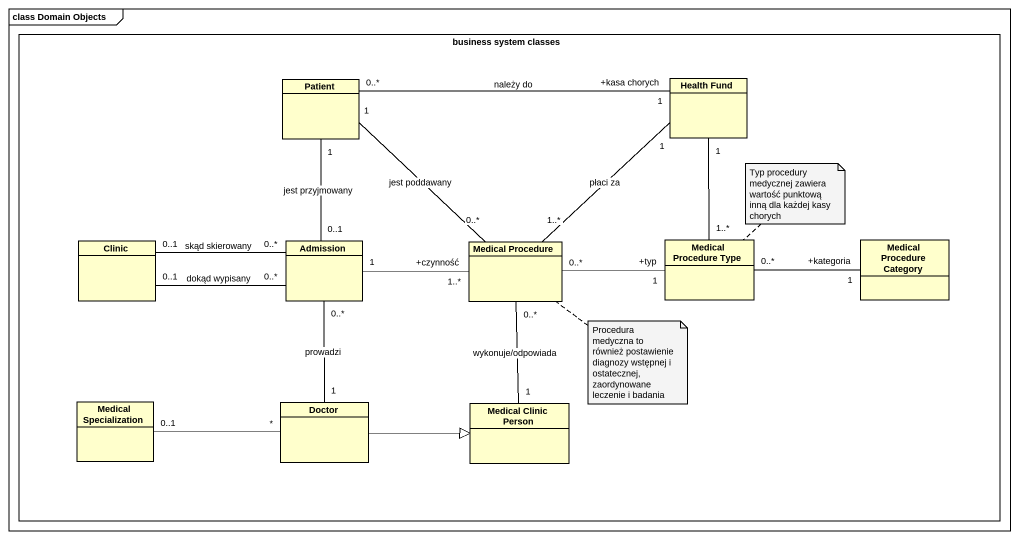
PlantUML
@startuml
mainframe class Domain Objects
hide circle
hide empty members
rectangle "business system classes" as business_system_classes {
  class Patient
  class "Health Fund" as Health_Fund
  class Clinic
  class Admission
  class "Medical Procedure" as Medical_Procedure
  class "Medical Procedure Type" as Medical_Procedure_Type
  class "Medical Procedure Category" as Medical_Procedure_Category
  class "Medical Specialization" as Medical_Specialization
  class Doctor
  class "Medical Clinic Person" as Medical_Clinic_Person
}
Patient "1" -- "0..1" Admission : jest przyjmowany
Patient "1" -- "0..*" Medical_Procedure : jest poddawany
Health_Fund "+kasa chorych\n1" -left- "0..*" Patient : należy do
Admission "0..*" -left- "0..1" Clinic : skąd skierowany
Admission "0..*" -left- "0..1" Clinic : dokąd wypisany
Medical_Procedure "1..*" -up- "1" Health_Fund : płaci za
Medical_Procedure "+czynność\n1..*" -left- "1" Admission
Medical_Procedure_Type "1..*" -up- "1" Health_Fund
Medical_Procedure_Type "+typ\n1" -left- "0..*" Medical_Procedure
Medical_Procedure_Category "+kategoria\n1" -left- "0..*" Medical_Procedure_Type
Doctor "1" -up- "0..*" Admission : prowadzi
Doctor "*" -left- "0..1" Medical_Specialization
Doctor -right-|> Medical_Clinic_Person
Medical_Clinic_Person "1" -up- "0..*" Medical_Procedure : wykonuje/odpowiada
note top of Medical_Procedure_Type : Typ procedury medycznej zawiera wartość punktową inną dla każdej kasy chorych
note bottom of Medical_Procedure : Procedura medyczna to również postawienie diagnozy wstępnej i ostatecznej, zaordynowane leczenie i badania
@enduml
